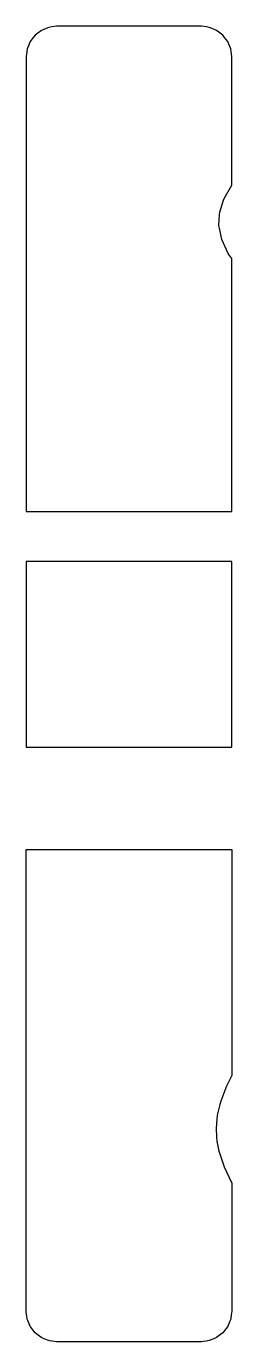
# Model space of a CAD drawing. Header units: metres. Extents: x 2.4 to 16, y -16 to 71.
import ezdxf

# ---------------------------------------------------------------- set-up
doc = ezdxf.new("R2010")
doc.units = ezdxf.units.M

msp = doc.modelspace()

# ---------------------------------------------------------------- linework, layer by layer
for p, q in [((3.157, 70.546), (2.986, 70.414)), ((3.4, 70.732), (3.157, 70.546)), ((3.6, 70.815), (3.4, 70.732)), ((3.882, 70.932), (3.6, 70.815)), ((4.097, 70.96), (3.882, 70.932)), ((4.4, 71), (4.097, 70.96)), ((6.919, 71), (4.4, 71)), ((13.707, 71), (6.919, 71)), ((14, 71), (13.707, 71)), ((14.327, 70.957), (14, 71)), ((14.518, 70.932), (14.327, 70.957)), ((14.695, 70.858), (14.518, 70.932)), ((15, 70.732), (14.695, 70.858)), ((15.152, 70.615), (15, 70.732)), ((15.414, 70.414), (15.152, 70.615)), ((2.551, 69.717), (2.468, 69.518)), ((2.668, 70), (2.551, 69.717)), ((2.8, 70.172), (2.668, 70)), ((2.986, 70.414), (2.8, 70.172)), ((15.531, 70.262), (15.414, 70.414)), ((15.732, 70), (15.531, 70.262)), ((15.806, 69.823), (15.732, 70)), ((15.932, 69.518), (15.806, 69.823)), ((2.44, 69.303), (2.4, 69)), ((2.4, 69), (2.4, 62.036)), ((2.468, 69.518), (2.44, 69.303)), ((15.957, 69.327), (15.932, 69.518)), ((16, 69), (15.957, 69.327)), ((16, 61.778), (16, 69)), ((2.4, 62.036), (2.4, 61.444)), ((16, 60.574), (16, 61.778)), ((16, 61.778), (16, 61.778)), ((2.4, 61.444), (2.4, 60.778)), ((2.4, 60.778), (2.4, 60.098)), ((2.4, 60.098), (2.4, 57.185)), ((15.508, 59.607), (16, 60.5)), ((16, 60.5), (16, 60.574)), ((15.213, 58.71), (15.451, 59.49)), ((15.451, 59.49), (15.508, 59.607)), ((15.151, 57.825), (15.184, 58.534)), ((15.184, 58.534), (15.213, 58.71)), ((15.181, 57.645), (15.151, 57.825)), ((15.339, 56.909), (15.181, 57.645)), ((2.4, 57.185), (2.4, 56.721)), ((2.4, 56.721), (2.4, 56.149)), ((15.774, 55.971), (15.339, 56.909)), ((2.4, 56.149), (2.4, 55.541)), ((15.8, 55.918), (15.774, 55.971)), ((16, 55.632), (15.8, 55.918)), ((2.4, 55.541), (2.4, 54.969)), ((2.4, 54.969), (2.4, 54.488)), ((16, 54.384), (16, 55.632)), ((2.4, 54.488), (2.4, 49.894)), ((16, 45.208), (16, 54.384)), ((2.4, 49.894), (2.4, 48.361)), ((2.4, 48.361), (2.4, 45.208)), ((2.4, 45.208), (2.4, 44.273)), ((16, 44.273), (16, 45.208)), ((2.4, 44.273), (2.4, 41.29)), ((16, 38.903), (16, 44.273)), ((2.4, 41.29), (2.4, 38.903)), ((2.4, 38.903), (7.567, 38.903)), ((7.567, 38.903), (16, 38.903)), ((10.833, 35.613), (2.4, 35.613)), ((2.4, 35.613), (2.4, 32.684)), ((16, 35.613), (10.833, 35.613)), ((16, 30.243), (16, 35.613)), ((2.4, 32.684), (2.4, 30.243)), ((2.4, 30.243), (2.4, 28.234)), ((16, 25.221), (16, 30.243)), ((2.4, 28.234), (2.4, 25.221)), ((2.4, 25.221), (2.4, 24.162)), ((16, 23.315), (16, 25.221)), ((2.4, 24.162), (2.4, 23.315)), ((2.4, 23.315), (13.007, 23.315)), ((13.007, 23.315), (16, 23.315)), ((16, 23.315), (16, 23.315)), ((2.4, 15.521), (2.4, 16.561)), ((2.4, 16.561), (5.393, 16.561)), ((5.393, 16.561), (16, 16.561)), ((16, 16.561), (16, 14.655)), ((16, 16.561), (16, 16.561)), ((2.4, 14.655), (2.4, 15.521)), ((2.4, 11.26), (2.4, 14.655)), ((16, 14.655), (16, 11.26)), ((2.4, 9.563), (2.4, 11.26)), ((16, 11.26), (16, 2.835)), ((2.4, 6.939), (2.4, 9.563)), ((2.4, 4.425), (2.4, 6.939)), ((2.4, 2.372), (2.4, 4.425)), ((16, 2.835), (16, 2.806)), ((16, 2.806), (16, 2.792)), ((16, 2.792), (16, 1.6)), ((2.4, 1.699), (2.4, 2.372)), ((2.4, 1.033), (2.4, 1.699)), ((2.4, -0.854), (2.4, 1.033)), ((15.659, 0.911), (15.604, 0.792)), ((16, 1.6), (15.659, 0.911)), ((15.604, 0.792), (15.275, -0.09)), ((2.4, -1.465), (2.4, -0.854)), ((15.208, -0.319), (15.046, -1.007)), ((15.275, -0.09), (15.208, -0.319)), ((2.4, -2.027), (2.4, -1.465)), ((15.019, -1.283), (14.964, -1.881)), ((15.046, -1.007), (15.019, -1.283)), ((2.4, -2.492), (2.4, -2.027)), ((2.4, -3.939), (2.4, -2.492)), ((14.964, -1.881), (14.996, -2.467)), ((14.996, -2.467), (15.025, -2.745)), ((15.025, -2.745), (15.156, -3.396)), ((15.156, -3.396), (15.226, -3.631)), ((2.4, -4.542), (2.4, -3.939)), ((15.226, -3.631), (15.498, -4.435)), ((2.4, -4.586), (2.4, -4.542)), ((2.4, -13.966), (2.4, -4.586)), ((15.498, -4.435), (16, -5.518)), ((16, -5.518), (16, -5.638)), ((16, -5.638), (16, -5.638)), ((16, -5.638), (16, -6.741)), ((16, -6.741), (16, -7.646)), ((16, -7.646), (16, -14)), ((2.4, -14), (2.4, -13.966)), ((2.403, -14.052), (2.4, -14)), ((2.423, -14.171), (2.403, -14.052)), ((2.445, -14.343), (2.423, -14.171)), ((2.458, -14.475), (2.445, -14.343)), ((2.468, -14.518), (2.458, -14.475)), ((2.497, -14.602), (2.468, -14.518)), ((2.629, -14.921), (2.497, -14.602)), ((15.859, -14.694), (15.732, -15)), ((15.932, -14.518), (15.859, -14.694)), ((15.951, -14.418), (15.932, -14.518)), ((15.995, -14.084), (15.951, -14.418)), ((16, -14), (15.995, -14.084)), ((2.668, -15), (2.629, -14.921)), ((2.692, -15.038), (2.668, -15)), ((2.902, -15.312), (2.692, -15.038)), ((2.986, -15.414), (2.902, -15.312)), ((3.089, -15.499), (2.986, -15.414)), ((3.364, -15.709), (3.089, -15.499)), ((15.263, -15.53), (14.999, -15.733)), ((15.414, -15.414), (15.263, -15.53)), ((15.616, -15.151), (15.414, -15.414)), ((15.732, -15), (15.616, -15.151)), ((3.401, -15.732), (3.364, -15.709)), ((3.481, -15.772), (3.401, -15.732)), ((3.799, -15.904), (3.481, -15.772)), ((3.882, -15.932), (3.799, -15.904)), ((3.926, -15.942), (3.882, -15.932)), ((4.103, -15.971), (3.926, -15.942)), ((4.4, -16), (4.103, -15.971)), ((7.45, -16), (4.4, -16)), ((14, -16), (7.45, -16)), ((14.107, -15.991), (14, -16)), ((14.329, -15.957), (14.107, -15.991)), ((14.518, -15.932), (14.329, -15.957)), ((14.823, -15.805), (14.518, -15.932)), ((14.999, -15.733), (14.823, -15.805))]:
    msp.add_line(p, q)

doc.saveas('drawing.dxf')
